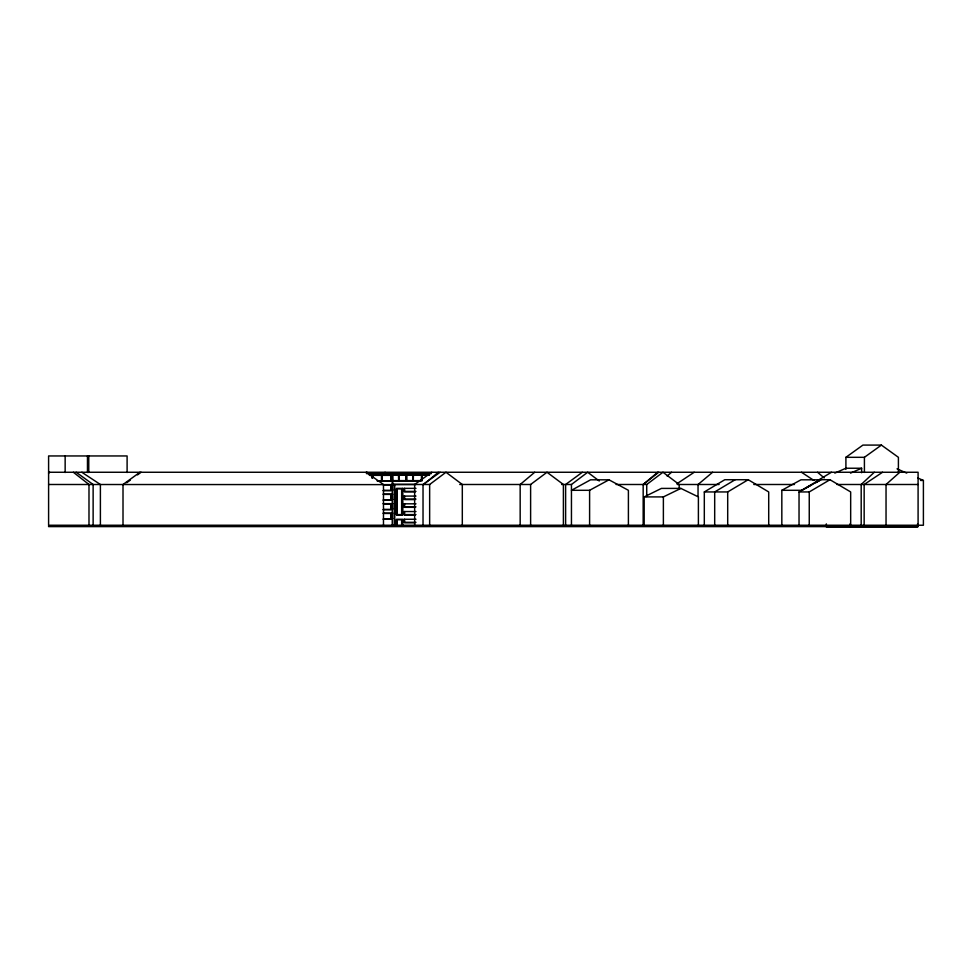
<?xml version="1.0" encoding="UTF-8"?>
<svg xmlns="http://www.w3.org/2000/svg" width="972" height="972" viewBox="0 0 972 972"><rect width="100%" height="100%" fill="white"/><g stroke="black" fill="none" stroke-linecap="round" stroke-linejoin="round"><path stroke-width="1.46" d="M382.919 474.3L385.094 472.258M874.302 472.258L861.192 484.493L861.192 525.245M48.6 473.23L49.681 472.258M899.805 472.258L886.039 484.493L886.039 525.245M667.132 476.025L671.567 472.258M643.172 525.245L643.172 484.493L657.692 472.258M534.722 472.258L520.166 484.493L520.166 525.245M712.622 472.258L698.042 484.493L698.042 496.558M423.622 484.493L438.311 472.258M643.172 484.493L658.749 472.258M561.622 484.493L571.451 484.493L587.671 472.258L599.262 480.994M616.054 484.493L646.732 484.493L662.965 472.258L679.197 484.493L679.197 489.013M391.838 484.493L429.648 484.493L445.978 472.258L462.308 484.493L462.308 525.245M459.768 484.493L530.615 484.493L547.005 472.258L563.395 484.493L563.395 525.245M126.725 482.744L130.321 480.119M137.502 474.883L141.098 472.258M582.362 472.258L565.619 484.493L565.619 525.245M139.968 472.258L123.007 484.493L123.007 525.245M845.907 469.391L845.907 457.314L862.917 445.091L881.41 445.091L898.407 457.314L898.407 472.416M845.907 457.314L864.412 457.314L881.41 445.091M431.775 472.258L414.643 484.493L414.643 525.245M440.134 472.258L423.027 484.493L423.027 525.245M677.034 483.667L694.215 472.258M882.54 472.258L864.157 484.493L864.157 525.245M817.549 480.666L831.424 472.258M704.311 525.245L704.311 491.941L724.808 479.718L748.209 479.718L768.706 491.941L768.706 525.245M735.184 479.718L714.687 491.941L714.687 525.245M704.311 491.941L727.7 491.941L748.209 479.718M799.033 525.245L799.033 491.941L819.53 479.718L829.967 479.718L850.67 491.941L850.67 525.245M801.779 490.35L811.547 484.907M799.033 491.941L809.251 491.941L829.967 479.718M781.828 525.245L781.828 490.301L800.952 479.816L820.903 479.816L815.8 482.61M813.26 484.007L801.779 490.301L781.828 490.301M814.038 483.546L820.295 480.144L819.53 479.718M609.007 479.816L590.575 479.816L571.451 490.301L589.603 490.301L609.007 479.816L628.398 490.301L628.398 525.245M644.181 525.245L644.181 496.911L661.434 488.406L680.886 488.406L698.394 496.911L698.394 525.245M644.181 496.911L663.378 496.911L680.886 488.406M818.145 480.46L820.927 479.232M834.802 473.121L845.907 468.237L861.629 468.237L861.629 472.732M850.524 473.121L861.629 468.237M48.6 472.258L918.09 472.258L918.09 525.245M366.359 473.595L431.398 473.595M426.89 474.931L392.396 474.931L392.481 480.909M369.506 475.101L391.108 475.101L391.108 481.116L377.719 481.116M391.522 474.98L429.527 474.98M391.667 475.272L398.629 475.272M413.282 475.272L421.52 475.272L421.386 480.618L413.282 480.618L413.416 475.272M421.957 475.272L429.235 475.272M369.421 475.357L372.118 475.357L372.118 478.115M920.545 480.46L923.4 480.46L923.4 525.245L48.6 525.245L48.6 455.953L127.101 455.953L127.101 472.526M391.667 480.618L398.629 480.618L398.496 475.272M422.091 480.618L422.091 475.272M377.051 480.861L381.486 480.861L381.486 475.357L372.628 475.357L372.628 478.115M391.522 480.909L420.354 480.909M391.522 484.433L416.016 484.433M48.6 484.493L391.108 484.627L391.108 490.641L383.077 490.641M677.29 484.493L719.134 484.493M753.786 484.493L794.464 484.493M836.965 484.493L918.09 484.493M391.898 484.724L392.749 484.724M383.466 484.882L390.853 484.882L390.853 490.386L383.466 490.386M415.98 488.357L403.915 488.357L403.915 491.395L415.98 491.395M391.898 490.07L392.749 490.07M415.166 491.868L404.607 491.868L404.607 488.357M383.077 494.153L391.108 494.153L391.108 500.155L383.077 500.155M391.898 494.189L392.749 494.189M383.466 494.408L390.853 494.408L390.853 499.912L383.466 499.912M415.98 496.085L403.915 496.085L403.915 499.122L415.98 499.122M391.898 499.523L392.749 499.523M415.166 499.596L404.607 499.596L404.607 496.085M383.077 503.666L391.108 503.666L391.108 509.68L383.077 509.68M391.898 503.642L392.749 503.642M415.98 503.812L403.915 503.812L403.915 506.862L415.98 506.862M383.466 503.921L390.853 503.921L390.853 509.425L383.466 509.425M415.166 507.323L404.607 507.323L404.607 503.812M391.898 508.976L392.749 508.976M415.98 511.539L403.915 511.539L403.915 514.589L415.98 514.589M383.077 513.192L391.108 513.192L391.108 519.206L383.077 519.206M391.898 513.095L392.749 513.095M383.466 513.447L390.853 513.447L390.853 518.951L383.466 518.951M415.166 515.051L404.607 515.051L404.607 511.539M391.898 518.428L392.749 518.428M415.98 519.267L403.915 519.267L403.915 522.316L415.98 522.316M415.166 522.79L404.607 522.79L404.607 519.267M897.022 468.844L906.742 473.121M917.847 478.017L923.4 480.46M801.475 472.258L813.868 480.411M81.83 472.258L100.395 484.493L100.395 525.245M366.954 472.258L369.36 473.886M366.25 472.258L383.478 484.493L383.478 525.245M76.181 472.258L93.13 484.493L93.13 525.245M73.35 472.258L88.987 484.493L88.987 525.245M817.537 472.258L824.171 477.908M917.568 523.884L917.568 526.909L826.346 526.909L826.346 523.884M864.412 457.314L864.412 472.416M849.99 523.884L849.99 526.909M809.251 491.941L809.251 525.245M727.7 491.941L727.7 525.245M663.378 496.911L663.378 525.245M646.732 484.493L646.732 496.558M589.603 490.301L589.603 525.245M571.451 484.493L571.451 525.245M530.615 484.493L530.615 525.245M429.648 484.493L429.648 525.245M421.799 474.98L421.799 480.909M413.124 474.98L413.124 480.909M412.711 475.272L412.711 480.618M406.612 475.272L406.612 480.618M406.332 474.98L406.332 480.909M405.907 475.272L405.907 480.618M402.76 525.245L402.76 519.267L396.6 519.267L396.6 525.245M402.347 525.245L402.347 519.741L396.309 519.741L396.309 525.245M401.655 488.819L401.655 514.589M401.655 519.741L401.655 525.245M398.921 474.98L398.921 480.909M397.001 488.819L397.001 514.589M397.001 519.741L397.001 525.245M394.741 484.493L394.741 525.245M392.761 473.595L392.761 525.245M392.481 484.433L392.53 490.362M392.384 493.898L392.53 499.815M392.481 503.35L392.53 509.267M392.445 512.803L392.384 518.732M392.238 473.595L392.238 525.245M381.741 475.101L381.741 481.116M372.373 475.101L372.373 478.115M88.768 455.953L88.768 472.526M87.468 455.953L87.468 472.526M65.148 455.953L65.148 472.526M406.041 475.272L399.067 475.272L399.067 480.618L406.041 480.618L406.041 475.272M412.845 475.272L406.478 475.272L406.478 480.618L412.845 480.618L412.845 475.272M390.853 475.357L381.996 475.357L381.996 480.861L390.853 480.861L390.853 475.357M402.76 488.357L396.6 488.357L396.6 515.051L402.76 515.051L402.76 488.357M402.347 488.819L396.309 488.819L396.309 514.589L402.347 514.589L402.347 488.819M918.09 525.791L48.6 525.791L48.6 526.605L918.09 526.605L918.09 525.791"/></g></svg>
